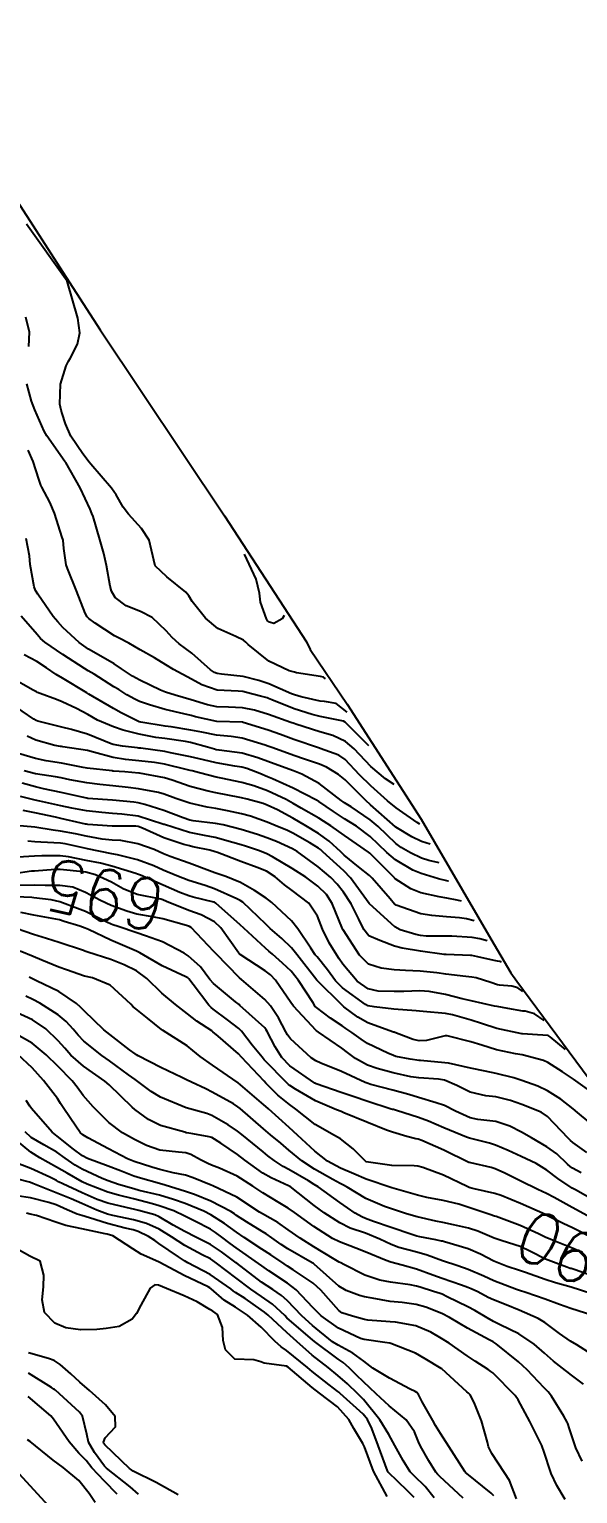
# Model space of a CAD drawing. Header units: metres. Extents: x 292545 to 299085, y 7450245 to 7463078.
# Drawn here: x 296734.4 to 296776.9, y 7454496.8 to 7454610.3 of the extents above; entities that cross this region are included whole.
import ezdxf
from ezdxf.enums import TextEntityAlignment as Align

# ---------------------------------------------------------------- set-up
doc = ezdxf.new("R2010")
doc.units = ezdxf.units.M
for name, color, linetype in [('Area', 45, 'Continuous'), ('Cotas', 45, 'Continuous'), ('Curvas de Nivel 1m', 11, 'Continuous'), ('Curvas de Nivel 5m', 15, 'Continuous'), ('Hidrografia', 140, 'Continuous')]:
    doc.layers.add(name, color=color, linetype=linetype)
doc.styles.add('Style-STANDARD', font='STANDARD.shx')

msp = doc.modelspace()

# ---------------------------------------------------------------- linework, layer by layer
at = {"layer": 'Area'}
msp.add_polyline3d([(296715.59, 7454624.61, 712.97), (296725.18, 7454609.87, 715.28), (296737.26, 7454591.09, 716.7), (296739.9, 7454587.02, 717.4), (296749.55, 7454572.6, 712.67), (296755.89, 7454562.82, 711.9), (296756.18, 7454562.21, 711.91), (296759.06, 7454557.99, 717.51), (296764.8, 7454549.07, 705.21), (296770.19, 7454539.78, 710.45), (296771.74, 7454537.15, 704.88), (296772.22, 7454536.51, 709.51), (296778.86, 7454527.54, 695.16)], dxfattribs=at)
at = {"layer": 'Curvas de Nivel 1m', "flags": 128}
for points, elevation in [([(296757.37, 7454559.95), (296757.22, 7454560.07), (296756.98, 7454560.12), (296755.13, 7454560.42), (296754.98, 7454560.46), (296754.55, 7454560.57), (296752.99, 7454561.31), (296751.37, 7454562.61), (296751.19, 7454562.79), (296751.02, 7454562.94), (296750.43, 7454563.22), (296749.03, 7454563.85), (296748.07, 7454564.65), (296747.05, 7454565.95), (296746.78, 7454566.39), (296746.55, 7454566.67), (296745.07, 7454567.85), (296744.17, 7454568.7), (296743.88, 7454569.92), (296743.71, 7454570.7), (296743.12, 7454571.6), (296742.09, 7454572.73), (296741.68, 7454573.27), (296741.15, 7454574.21), (296740.79, 7454574.74), (296739.17, 7454576.6), (296739.04, 7454576.76), (296738.56, 7454577.39), (296737.63, 7454578.78), (296737.21, 7454579.73), (296736.97, 7454580.53), (296736.88, 7454580.79), (296736.77, 7454581.25), (296736.83, 7454582.79), (296737.27, 7454584.21), (296737.46, 7454584.59), (296737.57, 7454584.78), (296738.15, 7454585.91), (296738.33, 7454586.77), (296738.16, 7454587.92), (296737.34, 7454590.78), (296734.2, 7454595.2)], 712), ([(296734.37, 7454585.73), (296734.42, 7454586.82), (296734.14, 7454587.99)], 711), ([(296759.05, 7454557.36), (296758.2, 7454558.04), (296757.3, 7454558.2), (296756.96, 7454558.22), (296755.48, 7454558.56), (296754.96, 7454558.7), (296754.75, 7454558.79), (296752.97, 7454559.56), (296752.21, 7454559.83), (296750.98, 7454560.12), (296749.3, 7454560.32), (296748.98, 7454560.35), (296748.76, 7454560.43), (296748.46, 7454560.65), (296747, 7454561.95), (296746.04, 7454562.67), (296745.49, 7454563.15), (296745.02, 7454563.67), (296743.94, 7454564.7), (296743.04, 7454565.18), (296741.91, 7454565.6), (296741.06, 7454566.25), (296740.79, 7454566.74), (296740.68, 7454567.14), (296740.39, 7454568.75), (296740.18, 7454569.66), (296739.88, 7454570.75), (296739.35, 7454572.53), (296739.27, 7454572.76), (296739.14, 7454573.1), (296738.35, 7454574.77), (296737.23, 7454576.72), (296737.19, 7454576.78), (296737.17, 7454576.8), (296735.76, 7454578.8), (296735.56, 7454579.16), (296735.21, 7454579.97), (296734.84, 7454580.81), (296734.58, 7454581.47), (296734.22, 7454582.82)], 711), ([(296762.7, 7454551.75), (296762.04, 7454552.18), (296760.9, 7454553.15), (296759.6, 7454554.51), (296758.92, 7454555.1), (296757.94, 7454555.55), (296756.93, 7454555.84), (296755.07, 7454556.44), (296754.94, 7454556.48), (296754.7, 7454556.57), (296752.95, 7454557.19), (296751.87, 7454557.52), (296750.95, 7454557.7), (296749.85, 7454557.74), (296748.95, 7454557.78), (296748.23, 7454557.93), (296746.96, 7454558.32), (296745.71, 7454558.68), (296744.97, 7454558.91), (296744.59, 7454559.07), (296742.97, 7454559.84), (296742.41, 7454560.16), (296741.57, 7454560.73), (296740.99, 7454561.11), (296740.14, 7454561.6), (296739.01, 7454562.26), (296738.28, 7454562.77), (296737.02, 7454563.92), (296736.61, 7454564.36), (296736.27, 7454564.79), (296735.06, 7454566.52), (296734.89, 7454566.81), (296734.79, 7454567.09), (296734.48, 7454568.82), (296734.42, 7454569.48), (296734.16, 7454570.82)], 709), ([(296754.18, 7454564.86), (296754.02, 7454564.61), (296753.36, 7454564.25), (296753.03, 7454564.33), (296752.89, 7454564.45), (296752.79, 7454564.59), (296752.34, 7454565.89), (296752.26, 7454566.6), (296752, 7454567.67), (296751.09, 7454569.62)], 713), ([(296764.68, 7454548.69), (296764.49, 7454548.81), (296762.86, 7454549.95), (296762.18, 7454550.49), (296760.88, 7454551.64), (296760.02, 7454552.51), (296758.9, 7454553.68), (296758.4, 7454554.02), (296756.95, 7454554.55), (296756.92, 7454554.56), (296756.9, 7454554.57), (296754.92, 7454555.25), (296753.88, 7454555.63), (296752.93, 7454555.96), (296750.99, 7454556.57), (296750.94, 7454556.58), (296748.94, 7454556.64), (296747.29, 7454557.01), (296746.95, 7454557.1), (296746.4, 7454557.23), (296744.95, 7454557.56), (296743.72, 7454557.93), (296742.96, 7454558.2), (296742.6, 7454558.36), (296741.98, 7454558.72), (296741.34, 7454559.11), (296740.97, 7454559.34), (296739.43, 7454560.31), (296738.98, 7454560.58), (296738.69, 7454560.76), (296737, 7454561.83), (296735.61, 7454562.8), (296735.29, 7454563.08), (296735.02, 7454563.39), (296733.77, 7454564.82)], 708), ([(296765.48, 7454547.13), (296764.83, 7454547.33), (296764.08, 7454547.7), (296762.84, 7454548.45), (296762.8, 7454548.48), (296760.86, 7454550.18), (296760.51, 7454550.5), (296758.89, 7454552.11), (296758.39, 7454552.53), (296757.45, 7454553.1), (296756.9, 7454553.33), (296755.75, 7454553.72), (296754.91, 7454554.01), (296753.3, 7454554.59), (296752.91, 7454554.73), (296752.71, 7454554.8), (296750.92, 7454555.35), (296750.07, 7454555.48), (296748.93, 7454555.58), (296747.79, 7454555.8), (296746.93, 7454555.98), (296745.4, 7454556.22), (296744.94, 7454556.29), (296743.05, 7454556.6), (296742.94, 7454556.62), (296742.71, 7454556.71), (296741.54, 7454557.32), (296740.95, 7454557.65), (296739.03, 7454558.76), (296738.96, 7454558.8), (296738.86, 7454558.86), (296736.98, 7454560), (296736.48, 7454560.29), (296735.75, 7454560.8), (296734.99, 7454561.3), (296734.01, 7454561.8)], 707), ([(296766.18, 7454545.69), (296765.39, 7454545.87), (296764.82, 7454546.05), (296763.97, 7454546.46), (296763.23, 7454546.88), (296762.83, 7454547.18), (296761.46, 7454548.49), (296760.85, 7454549.01), (296759.36, 7454550.01), (296758.86, 7454550.33), (296758.74, 7454550.4), (296758.58, 7454550.52), (296756.88, 7454551.83), (296755.54, 7454552.56), (296754.9, 7454552.81), (296754.53, 7454552.94), (296752.9, 7454553.54), (296752.14, 7454553.83), (296750.91, 7454554.19), (296749.12, 7454554.42), (296748.91, 7454554.45), (296748.76, 7454554.49), (296748.23, 7454554.65), (296746.92, 7454555), (296746.51, 7454555.08), (296744.92, 7454555.31), (296744.21, 7454555.41), (296742.93, 7454555.66), (296741.68, 7454555.98), (296740.94, 7454556.22), (296739.71, 7454556.75), (296738.95, 7454557.17), (296738.06, 7454557.66), (296736.96, 7454558.17), (296736.52, 7454558.35), (296735.26, 7454558.81), (296735.04, 7454558.89), (296734.96, 7454558.93), (296734.72, 7454559.06), (296732.98, 7454560.06)], 706), ([(296767.91, 7454542.71), (296767.59, 7454542.79), (296766.78, 7454542.93), (296766.18, 7454543.04), (296764.78, 7454543.34), (296763.98, 7454543.65), (296762.79, 7454544.43), (296762.74, 7454544.48), (296760.82, 7454546.42), (296760.72, 7454546.5), (296758.84, 7454547.79), (296758.42, 7454548.11), (296757.8, 7454548.54), (296757.22, 7454548.91), (296756.85, 7454549.14), (296755.49, 7454549.93), (296754.86, 7454550.29), (296754.33, 7454550.58), (296752.87, 7454551.26), (296751.83, 7454551.66), (296750.88, 7454551.91), (296749.29, 7454552.24), (296748.89, 7454552.32), (296747.6, 7454552.66), (296747.04, 7454552.81), (296746.89, 7454552.84), (296746.67, 7454552.9), (296744.9, 7454553.33), (296744.13, 7454553.47), (296742.9, 7454553.6), (296741.88, 7454553.7), (296740.9, 7454553.86), (296739.39, 7454554.27), (296738.91, 7454554.38), (296737.02, 7454554.67), (296736.91, 7454554.69), (296736.83, 7454554.7), (296736.4, 7454554.79), (296734.92, 7454555.2), (296734.25, 7454555.49)], 704), ([(296768.91, 7454541.17), (296768.3, 7454541.33), (296767.77, 7454541.41), (296766.76, 7454541.49), (296765.62, 7454541.59), (296764.76, 7454541.73), (296762.86, 7454542.39), (296762.77, 7454542.44), (296762.72, 7454542.48), (296762.38, 7454542.89), (296761, 7454544.5), (296760.8, 7454544.7), (296759.94, 7454545.37), (296758.82, 7454546.28), (296758.56, 7454546.52), (296757.67, 7454547.37), (296756.84, 7454547.96), (296755.86, 7454548.56), (296754.85, 7454549.15), (296753.65, 7454549.79), (296752.86, 7454550.15), (296752.53, 7454550.27), (296751.29, 7454550.61), (296750.86, 7454550.72), (296750.73, 7454550.75), (296748.87, 7454551.11), (296748.29, 7454551.23), (296746.88, 7454551.61), (296745.49, 7454552.08), (296744.89, 7454552.26), (296742.96, 7454552.64), (296742.89, 7454552.64), (296741.81, 7454552.73), (296740.94, 7454552.79), (296740.89, 7454552.79), (296740.83, 7454552.81), (296738.9, 7454553.02), (296738.58, 7454553.08), (296736.9, 7454553.41), (296735.71, 7454553.6), (296734.9, 7454553.77), (296733.56, 7454554.17)], 703), ([(296769.91, 7454539.63), (296769.35, 7454539.79), (296768.74, 7454539.89), (296767.18, 7454539.98), (296766.74, 7454539.99), (296765.18, 7454540), (296764.74, 7454540.04), (296764.39, 7454540.11), (296763.16, 7454540.47), (296762.75, 7454540.71), (296760.79, 7454542.5), (296760.77, 7454542.53), (296759.32, 7454544.51), (296758.8, 7454545.05), (296757.17, 7454546.54), (296756.99, 7454546.71), (296756.83, 7454546.82), (296756.16, 7454547.22), (296754.84, 7454547.99), (296754.44, 7454548.18), (296753.48, 7454548.58), (296752.85, 7454548.84), (296751.55, 7454549.31), (296750.85, 7454549.49), (296749.77, 7454549.72), (296748.86, 7454549.88), (296748.2, 7454549.99), (296746.86, 7454550.3), (296745.77, 7454550.68), (296744.87, 7454551.01), (296744.44, 7454551.13), (296742.87, 7454551.42), (296742.07, 7454551.53), (296740.88, 7454551.66), (296739.87, 7454551.76), (296738.88, 7454551.87), (296737.54, 7454552.12), (296736.89, 7454552.26), (296736.44, 7454552.34), (296734.89, 7454552.58), (296734.02, 7454552.82)], 702), ([(296771.03, 7454537.95), (296770.97, 7454537.99), (296770.9, 7454538.02), (296770.72, 7454538.05), (296770.45, 7454538.11), (296769.18, 7454538.4), (296768.72, 7454538.49), (296768.63, 7454538.5), (296766.72, 7454538.57), (296766.57, 7454538.58), (296764.73, 7454538.83), (296763.31, 7454539.05), (296762.73, 7454539.22), (296761.58, 7454539.65), (296760.74, 7454540.03), (296760.34, 7454540.5), (296759.96, 7454541.3), (296759.36, 7454542.51), (296758.78, 7454543.4), (296758.29, 7454544.02), (296757.78, 7454544.54), (296756.81, 7454545.37), (296755.18, 7454546.57), (296754.82, 7454546.77), (296753.57, 7454547.33), (296752.83, 7454547.62), (296752.11, 7454547.88), (296750.84, 7454548.27), (296749.43, 7454548.63), (296748.84, 7454548.73), (296747.11, 7454548.93), (296746.85, 7454548.99), (296746.34, 7454549.18), (296744.85, 7454549.75), (296743.37, 7454550.2), (296742.86, 7454550.32), (296742.52, 7454550.38), (296740.86, 7454550.53), (296738.94, 7454550.68), (296738.86, 7454550.69), (296738.52, 7454550.76), (296736.88, 7454551.14), (296735.51, 7454551.43), (296734.88, 7454551.56), (296733.85, 7454551.85)], 701), ([(296774.33, 7454533.44), (296773.59, 7454533.97), (296772.86, 7454534.17), (296772.67, 7454534.18), (296771.52, 7454534.37), (296770.68, 7454534.53), (296770.49, 7454534.57), (296768.68, 7454534.97), (296767.96, 7454535.14), (296766.69, 7454535.47), (296765.42, 7454535.71), (296764.69, 7454535.76), (296763.45, 7454535.71), (296762.69, 7454535.69), (296761.45, 7454535.73), (296760.69, 7454535.92), (296759.83, 7454536.51), (296758.72, 7454537.83), (296758.44, 7454538.24), (296758.25, 7454538.53), (296757.67, 7454539.48), (296757.15, 7454540.54), (296756.76, 7454541.54), (296756.08, 7454542.56), (296754.78, 7454543.54), (296754.19, 7454543.98), (296753.47, 7454544.59), (296752.8, 7454545.02), (296752.09, 7454545.32), (296750.81, 7454545.77), (296748.99, 7454546.47), (296748.82, 7454546.53), (296748.4, 7454546.65), (296747.09, 7454546.93), (296746.83, 7454547), (296746.39, 7454547.11), (296744.83, 7454547.63), (296743.19, 7454548.36), (296742.84, 7454548.5), (296742.66, 7454548.53), (296740.84, 7454548.53), (296738.94, 7454548.66), (296738.84, 7454548.68), (296738.77, 7454548.69), (296738.43, 7454548.76), (296736.85, 7454549.11), (296736.43, 7454549.21), (296734.85, 7454549.56), (296733.94, 7454549.73)], 699), ([(296775.98, 7454531.19), (296774.8, 7454532.19), (296774.65, 7454532.28), (296773.81, 7454532.35), (296772.65, 7454532.41), (296772.59, 7454532.42), (296770.66, 7454532.82), (296769.47, 7454533.21), (296768.66, 7454533.47), (296767.21, 7454533.88), (296766.67, 7454534), (296764.96, 7454534.16), (296764.67, 7454534.18), (296764.41, 7454534.19), (296762.67, 7454534.32), (296761.16, 7454534.5), (296760.67, 7454534.6), (296760.49, 7454534.69), (296758.69, 7454535.98), (296758.15, 7454536.53), (296757.54, 7454537.37), (296756.72, 7454538.38), (296756.58, 7454538.55), (296756.23, 7454539.06), (296755.22, 7454540.57), (296754.75, 7454541.17), (296753.21, 7454542.59), (296752.97, 7454542.79), (296752.78, 7454542.93), (296751.86, 7454543.53), (296750.79, 7454544.15), (296749.66, 7454544.63), (296748.8, 7454544.91), (296748.39, 7454545.06), (296746.81, 7454545.64), (296745.32, 7454546.18), (296744.82, 7454546.38), (296744.09, 7454546.7), (296742.83, 7454547.16), (296741.51, 7454547.41), (296740.83, 7454547.44), (296740.06, 7454547.52), (296738.83, 7454547.74), (296737.98, 7454547.92), (296736.84, 7454548.13), (296736.26, 7454548.22), (296734.84, 7454548.44), (296733.08, 7454548.59)], 698), ([(296777.68, 7454528.13), (296776.61, 7454528.89), (296775.76, 7454529.47), (296774.62, 7454530.2), (296774.28, 7454530.34), (296772.63, 7454530.78), (296772.12, 7454530.87), (296770.63, 7454531.18), (296769.49, 7454531.54), (296768.64, 7454531.8), (296766.82, 7454532.26), (296766.65, 7454532.26), (296765.2, 7454531.89), (296764.65, 7454531.87), (296764.17, 7454531.98), (296762.87, 7454532.48), (296762.71, 7454532.54), (296762.65, 7454532.55), (296762.56, 7454532.57), (296760.66, 7454533.27), (296759.87, 7454533.71), (296758.8, 7454534.52), (296758.67, 7454534.63), (296756.74, 7454536.55), (296756.72, 7454536.57), (296756.7, 7454536.59), (296755.16, 7454538.57), (296754.73, 7454539.08), (296753.98, 7454539.82), (296753.09, 7454540.59), (296752.75, 7454540.91), (296750.97, 7454542.62), (296750.77, 7454542.76), (296750.51, 7454542.89), (296748.78, 7454543.65), (296748.05, 7454543.91), (296746.79, 7454544.32), (296745.84, 7454544.68), (296744.8, 7454545.11), (296744.06, 7454545.44), (296742.81, 7454545.91), (296741.26, 7454546.29), (296740.82, 7454546.38), (296738.93, 7454546.76), (296738.82, 7454546.78), (296737.2, 7454547.16), (296736.83, 7454547.21), (296735.3, 7454547.28), (296734.83, 7454547.32), (296734.29, 7454547.36)], 697), ([(296778.56, 7454524.94), (296776.91, 7454526.31), (296776.59, 7454526.59), (296775.63, 7454527.36), (296774.6, 7454528), (296773.83, 7454528.35), (296772.61, 7454528.81), (296771.97, 7454529.01), (296770.61, 7454529.34), (296769.75, 7454529.53), (296768.62, 7454529.76), (296766.92, 7454530.14), (296766.63, 7454530.18), (296764.74, 7454530.34), (296764.63, 7454530.35), (296763.93, 7454530.46), (296762.83, 7454530.67), (296762.64, 7454530.74), (296762.2, 7454530.92), (296760.64, 7454531.66), (296760.14, 7454532), (296759.43, 7454532.52), (296758.96, 7454532.83), (296758.66, 7454533.03), (296757.76, 7454533.63), (296756.67, 7454534.46), (296756.58, 7454534.55), (296756.42, 7454534.81), (296755.29, 7454536.56), (296754.71, 7454537.28), (296754.05, 7454537.91), (296753.26, 7454538.59), (296752.97, 7454538.84), (296752.73, 7454539.06), (296751.04, 7454540.62), (296750.76, 7454540.88), (296748.87, 7454542.54), (296748.77, 7454542.62), (296748.72, 7454542.64), (296747.12, 7454543.01), (296746.78, 7454543.11), (296746.07, 7454543.39), (296744.79, 7454543.94), (296743.02, 7454544.71), (296742.79, 7454544.79), (296742.67, 7454544.84), (296740.8, 7454545.43), (296739.92, 7454545.64), (296738.81, 7454545.87), (296737.44, 7454546.15), (296736.81, 7454546.22), (296735.39, 7454546.22), (296734.81, 7454546.2), (296733.52, 7454546.12)], 696), ([(296777.2, 7454521.63), (296776.53, 7454522.01), (296776.35, 7454522.13), (296776.15, 7454522.32), (296775.31, 7454523.1), (296774.55, 7454523.66), (296773.34, 7454524.35), (296772.56, 7454524.8), (296771.68, 7454525.25), (296770.57, 7454525.63), (296769.2, 7454525.77), (296768.58, 7454525.91), (296767.45, 7454526.42), (296766.59, 7454526.85), (296765.96, 7454527.07), (296764.59, 7454527.49), (296763.85, 7454527.72), (296762.6, 7454528.04), (296760.88, 7454528.5), (296760.6, 7454528.59), (296760.46, 7454528.65), (296758.62, 7454529.49), (296757.02, 7454530.15), (296756.63, 7454530.32), (296756.26, 7454530.55), (296754.65, 7454532.02), (296754.42, 7454532.35), (296754.31, 7454532.58), (296753.73, 7454533.65), (296753.1, 7454534.59), (296752.68, 7454535.07), (296750.87, 7454536.62), (296750.7, 7454536.77), (296748.88, 7454538.64), (296748.73, 7454538.81), (296746.95, 7454540.67), (296746.82, 7454540.74), (296746.75, 7454540.77), (296746.61, 7454540.82), (296744.76, 7454541.34), (296743.97, 7454541.49), (296742.76, 7454541.7), (296741.96, 7454541.92), (296740.77, 7454542.36), (296739.94, 7454542.75), (296738.78, 7454543.38), (296737.79, 7454543.78), (296736.78, 7454543.92), (296735.65, 7454543.93), (296734.78, 7454543.94), (296733.68, 7454543.93)], 694), ([(296778.5, 7454519.35), (296776.77, 7454520.31), (296776.51, 7454520.45), (296775.39, 7454521.2), (296774.53, 7454521.84), (296773.7, 7454522.35), (296772.54, 7454522.91), (296771.54, 7454523.37), (296770.55, 7454523.79), (296770.09, 7454523.93), (296768.55, 7454524.32), (296768.3, 7454524.41), (296766.56, 7454525.14), (296765.37, 7454525.64), (296764.58, 7454525.94), (296762.87, 7454526.48), (296762.64, 7454526.54), (296762.58, 7454526.55), (296762.48, 7454526.58), (296760.59, 7454527.19), (296759.6, 7454527.52), (296758.6, 7454527.87), (296756.66, 7454528.55), (296756.6, 7454528.57), (296756.56, 7454528.6), (296754.62, 7454529.94), (296753.99, 7454530.58), (296753.47, 7454531.42), (296752.86, 7454532.6), (296752.78, 7454532.73), (296752.66, 7454532.89), (296750.74, 7454534.62), (296750.67, 7454534.68), (296750.41, 7454534.89), (296748.7, 7454536.31), (296748.42, 7454536.64), (296747.68, 7454537.62), (296746.72, 7454538.47), (296746.41, 7454538.67), (296744.74, 7454539.54), (296743.43, 7454540.01), (296742.75, 7454540.24), (296741.31, 7454540.73), (296740.88, 7454540.87), (296740.75, 7454540.92), (296740.42, 7454541.08), (296738.76, 7454541.9), (296738.15, 7454542.15), (296736.77, 7454542.65), (296736.11, 7454542.8), (296734.77, 7454542.96), (296734.61, 7454542.98), (296732.78, 7454543.06)], 693), ([(296777.7, 7454518.3), (296776.49, 7454518.96), (296775.11, 7454519.73), (296774.51, 7454520.03), (296773.84, 7454520.35), (296772.52, 7454521), (296771.28, 7454521.62), (296770.53, 7454521.96), (296770.21, 7454522.06), (296768.64, 7454522.41), (296768.55, 7454522.43), (296768.53, 7454522.43), (296768.5, 7454522.45), (296766.54, 7454523.4), (296764.84, 7454524.15), (296764.55, 7454524.24), (296764.37, 7454524.27), (296763.67, 7454524.46), (296762.56, 7454524.79), (296762.11, 7454524.94), (296760.57, 7454525.56), (296758.81, 7454526.3), (296758.58, 7454526.39), (296758.23, 7454526.53), (296756.59, 7454527.23), (296755.05, 7454528.12), (296754.6, 7454528.41), (296754.51, 7454528.48), (296754.42, 7454528.57), (296752.63, 7454530.4), (296752.46, 7454530.6), (296751.7, 7454531.55), (296750.86, 7454532.62), (296750.65, 7454532.83), (296749.79, 7454533.5), (296748.67, 7454534.34), (296748.5, 7454534.47), (296748.32, 7454534.65), (296747.11, 7454536.25), (296746.79, 7454536.67), (296746.75, 7454536.72), (296746.7, 7454536.75), (296746.54, 7454536.84), (296744.71, 7454537.68), (296742.98, 7454538.71), (296742.72, 7454538.83), (296742.53, 7454538.91), (296740.74, 7454539.67), (296738.99, 7454540.52), (296738.75, 7454540.62), (296738.32, 7454540.77), (296737.12, 7454541.14), (296736.76, 7454541.25), (296736.18, 7454541.37), (296734.76, 7454541.63), (296733.75, 7454541.83)], 692), ([(296778.22, 7454516.53), (296776.47, 7454517.39), (296775.85, 7454517.69), (296774.55, 7454518.34), (296774.48, 7454518.37), (296774.43, 7454518.4), (296772.5, 7454519.25), (296771, 7454519.88), (296770.51, 7454520.04), (296768.9, 7454520.4), (296768.58, 7454520.47), (296768.51, 7454520.5), (296768.35, 7454520.58), (296766.52, 7454521.45), (296764.93, 7454522.05), (296764.53, 7454522.16), (296764.26, 7454522.19), (296762.53, 7454522.21), (296760.53, 7454522.5), (296759.53, 7454523.5), (296758.55, 7454524.27), (296758.08, 7454524.53), (296756.57, 7454525.39), (296755.07, 7454526.57), (296754.59, 7454526.94), (296753.68, 7454527.67), (296752.75, 7454528.6), (296752.61, 7454528.75), (296750.87, 7454530.62), (296750.64, 7454530.86), (296749.05, 7454532.23), (296748.65, 7454532.56), (296748.61, 7454532.6), (296748.55, 7454532.64), (296747.39, 7454533.39), (296746.67, 7454533.96), (296745.75, 7454534.68), (296744.69, 7454535.57), (296743.51, 7454536.7), (296742.71, 7454537.3), (296741.76, 7454537.77), (296740.72, 7454538.18), (296738.96, 7454538.76), (296738.72, 7454538.84), (296738.61, 7454538.87), (296736.73, 7454539.5), (296735.74, 7454539.8), (296734.74, 7454540.11), (296732.8, 7454540.78)], 691), ([(296778.43, 7454513.52), (296776.58, 7454514.16), (296776.43, 7454514.21), (296776.35, 7454514.23), (296776.08, 7454514.32), (296774.44, 7454514.95), (296773.26, 7454515.55), (296772.46, 7454515.92), (296771.08, 7454516.37), (296770.46, 7454516.58), (296769.19, 7454517.12), (296768.47, 7454517.35), (296767.29, 7454517.61), (296766.48, 7454517.78), (296765.94, 7454517.9), (296764.48, 7454518.23), (296763.66, 7454518.47), (296762.49, 7454518.85), (296761.96, 7454519.02), (296760.5, 7454519.64), (296759.05, 7454520.52), (296758.71, 7454520.72), (296758.52, 7454520.82), (296757.94, 7454521.11), (296756.53, 7454521.91), (296755.55, 7454522.56), (296754.54, 7454523.39), (296753.9, 7454523.93), (296753.11, 7454524.59), (296752.56, 7454525.06), (296750.76, 7454526.62), (296750.58, 7454526.75), (296750.23, 7454526.98), (296748.6, 7454527.9), (296748.09, 7454528.14), (296746.98, 7454528.66), (296746.61, 7454528.86), (296746.24, 7454529.04), (296744.62, 7454529.81), (296742.85, 7454530.72), (296742.72, 7454530.8), (296742.63, 7454530.86), (296742.19, 7454531.18), (296740.65, 7454532.36), (296740.19, 7454532.74), (296738.67, 7454534.19), (296738.38, 7454534.48), (296738.06, 7454534.77), (296736.69, 7454535.69), (296734.97, 7454536.53), (296734.7, 7454536.66), (296734.39, 7454536.81)], 689), ([(296777.95, 7454512.29), (296776.42, 7454512.77), (296775.22, 7454513.12), (296774.42, 7454513.37), (296772.88, 7454513.9), (296772.43, 7454514.06), (296771.47, 7454514.37), (296770.44, 7454514.8), (296769.39, 7454515.34), (296768.45, 7454515.74), (296766.61, 7454516.28), (296766.46, 7454516.33), (296766.38, 7454516.35), (296765.94, 7454516.44), (296764.69, 7454516.68), (296764.47, 7454516.73), (296764.08, 7454516.85), (296762.47, 7454517.39), (296761.11, 7454517.86), (296760.48, 7454518.1), (296760.19, 7454518.22), (296759.68, 7454518.51), (296758.5, 7454519.34), (296756.82, 7454520.55), (296756.51, 7454520.74), (296756.06, 7454521.01), (296754.53, 7454521.89), (296754.09, 7454522.14), (296753.4, 7454522.59), (296752.9, 7454522.96), (296752.54, 7454523.26), (296750.89, 7454524.62), (296750.56, 7454524.87), (296749.84, 7454525.35), (296748.57, 7454526.09), (296748.18, 7454526.25), (296746.58, 7454526.67), (296744.59, 7454527.5), (296743.85, 7454527.95), (296742.82, 7454528.72), (296742.61, 7454528.87), (296742.09, 7454529.25), (296740.63, 7454530.33), (296740.04, 7454530.75), (296738.64, 7454531.86), (296738.2, 7454532.32), (296737.81, 7454532.77), (296737.26, 7454533.38), (296736.66, 7454533.9), (296735.22, 7454534.8), (296734.68, 7454535.09), (296734.15, 7454535.35)], 688), ([(296778.11, 7454510.58), (296776.4, 7454511.11), (296775.51, 7454511.43), (296774.41, 7454511.84), (296772.9, 7454512.36), (296772.41, 7454512.51), (296772.19, 7454512.59), (296770.42, 7454513.27), (296769.65, 7454513.62), (296768.43, 7454514.15), (296767.63, 7454514.42), (296766.44, 7454514.81), (296765.25, 7454515.25), (296764.45, 7454515.49), (296763.07, 7454515.85), (296762.46, 7454516.07), (296761.58, 7454516.49), (296760.47, 7454516.95), (296759.3, 7454517.35), (296758.48, 7454517.75), (296757.27, 7454518.54), (296756.49, 7454519.1), (296754.63, 7454520.57), (296754.51, 7454520.64), (296753.17, 7454521.24), (296752.52, 7454521.62), (296751.13, 7454522.61), (296750.54, 7454523.05), (296749.25, 7454523.93), (296748.55, 7454524.37), (296748.35, 7454524.44), (296747.08, 7454524.66), (296746.63, 7454524.73), (296746.56, 7454524.75), (296746.46, 7454524.78), (296744.57, 7454525.32), (296743.64, 7454525.77), (296742.58, 7454526.55), (296742.38, 7454526.72), (296740.6, 7454528.47), (296740.26, 7454528.74), (296738.62, 7454529.91), (296737.64, 7454530.77), (296737.16, 7454531.3), (296736.64, 7454531.88), (296735.68, 7454532.8), (296734.66, 7454533.51), (296733.42, 7454534.07)], 687), ([(296778.35, 7454507.35), (296776.87, 7454508.3), (296776.37, 7454508.59), (296775.51, 7454509.18), (296774.39, 7454510.03), (296773.86, 7454510.35), (296772.4, 7454510.98), (296771.38, 7454511.39), (296770.41, 7454511.78), (296770, 7454511.98), (296769.19, 7454512.4), (296768.66, 7454512.65), (296768.42, 7454512.75), (296767.91, 7454512.93), (296766.42, 7454513.44), (296765.69, 7454513.71), (296764.43, 7454514.16), (296763.31, 7454514.47), (296762.44, 7454514.72), (296762.08, 7454514.84), (296760.45, 7454515.5), (296759.74, 7454515.8), (296758.46, 7454516.29), (296757.93, 7454516.54), (296756.47, 7454517.47), (296754.96, 7454518.57), (296754.49, 7454518.9), (296753.71, 7454519.37), (296752.51, 7454520.09), (296751.74, 7454520.61), (296750.52, 7454521.37), (296749.16, 7454522), (296748.53, 7454522.24), (296748.25, 7454522.36), (296747.69, 7454522.65), (296746.93, 7454523.06), (296746.54, 7454523.18), (296745.98, 7454523.24), (296744.54, 7454523.4), (296743.49, 7454523.77), (296742.56, 7454524.23), (296741.63, 7454524.73), (296740.57, 7454525.53), (296739.37, 7454526.75), (296738.59, 7454527.64), (296738.12, 7454528.29), (296737.74, 7454528.77), (296736.62, 7454529.91), (296735.71, 7454530.8), (296734.64, 7454531.7), (296732.68, 7454532.8)], 686), ([(296777.27, 7454499.29), (296776.78, 7454500.3), (296776.29, 7454501.79), (296776.17, 7454502.19), (296776.11, 7454502.31), (296775.86, 7454502.76), (296774.91, 7454504.33), (296774.64, 7454504.65), (296774.33, 7454504.96), (296773, 7454506.35), (296772.35, 7454506.97), (296770.6, 7454508.38), (296770.37, 7454508.53), (296770.06, 7454508.69), (296768.38, 7454509.6), (296766.99, 7454510.42), (296766.4, 7454510.73), (296765.16, 7454511.21), (296764.4, 7454511.42), (296763.31, 7454511.57), (296762.4, 7454511.67), (296760.99, 7454511.92), (296760.41, 7454512.01), (296760.02, 7454512.12), (296758.97, 7454512.52), (296758.42, 7454512.86), (296756.51, 7454514.55), (296756.44, 7454514.6), (296756.33, 7454514.67), (296754.45, 7454515.75), (296753.95, 7454516.07), (296753.21, 7454516.59), (296752.77, 7454516.9), (296752.47, 7454517.1), (296751.24, 7454517.85), (296750.48, 7454518.34), (296750.31, 7454518.46), (296750.04, 7454518.63), (296748.49, 7454519.44), (296747.22, 7454519.95), (296746.51, 7454520.19), (296744.94, 7454520.69), (296744.51, 7454520.81), (296743.03, 7454521.22), (296742.52, 7454521.38), (296741.47, 7454521.79), (296740.53, 7454522.15), (296738.91, 7454522.76), (296738.54, 7454522.95), (296737.84, 7454523.47), (296736.56, 7454524.47), (296736.17, 7454524.79), (296734.58, 7454526.63), (296734.45, 7454526.81), (296734.16, 7454527.24)], 684), ([(296772.18, 7454496.36), (296771.64, 7454497.77), (296771.25, 7454498.37), (296770.26, 7454499.86), (296770.02, 7454500.39), (296769.93, 7454500.74), (296769.48, 7454502.4), (296768.89, 7454503.83), (296768.59, 7454504.41), (296768.46, 7454504.54), (296768.33, 7454504.66), (296766.4, 7454506.43), (296766.34, 7454506.47), (296765.11, 7454507.21), (296764.35, 7454507.65), (296762.45, 7454508.39), (296762.36, 7454508.42), (296761.98, 7454508.48), (296760.37, 7454508.71), (296760.09, 7454508.78), (296758.38, 7454509.58), (296757.03, 7454510.54), (296756.4, 7454511.19), (296755.1, 7454512.56), (296754.42, 7454513.09), (296752.98, 7454514.05), (296752.44, 7454514.42), (296752.18, 7454514.6), (296750.45, 7454515.82), (296749.98, 7454516.15), (296749.35, 7454516.64), (296748.84, 7454517.02), (296748.47, 7454517.26), (296747.25, 7454517.89), (296746.48, 7454518.28), (296745.62, 7454518.68), (296744.49, 7454519.09), (296743.95, 7454519.24), (296742.5, 7454519.61), (296741.32, 7454519.91), (296740.5, 7454520.15), (296738.89, 7454520.76), (296738.51, 7454520.94), (296737.34, 7454521.6), (296736.53, 7454522.09), (296735.22, 7454522.8), (296734.54, 7454523.24), (296732.62, 7454524.83)], 682), ([(296775.96, 7454496.31), (296775.3, 7454497.39), (296774.88, 7454498.33), (296774.27, 7454500.12), (296774.2, 7454500.34), (296774.14, 7454500.48), (296773.22, 7454502.35), (296772.32, 7454504.04), (296772.08, 7454504.36), (296770.34, 7454506.12), (296770.2, 7454506.24), (296770, 7454506.39), (296768.98, 7454507.03), (296768.35, 7454507.45), (296766.96, 7454508.42), (296766.37, 7454508.8), (296765.54, 7454509.28), (296764.38, 7454509.76), (296762.8, 7454510.06), (296762.39, 7454510.09), (296760.66, 7454510.22), (296760.39, 7454510.27), (296759.48, 7454510.51), (296758.65, 7454510.78), (296758.4, 7454510.96), (296757.01, 7454512.54), (296756.42, 7454513.09), (296754.88, 7454514.12), (296754.44, 7454514.4), (296754.18, 7454514.57), (296753.13, 7454515.27), (296752.45, 7454515.73), (296751.07, 7454516.61), (296750.47, 7454517.04), (296749.55, 7454517.71), (296748.48, 7454518.39), (296747.95, 7454518.66), (296746.49, 7454519.25), (296745.6, 7454519.57), (296744.5, 7454519.9), (296742.94, 7454520.28), (296742.51, 7454520.39), (296741.33, 7454520.73), (296740.52, 7454521.02), (296740.06, 7454521.2), (296738.52, 7454521.91), (296737.97, 7454522.22), (296737.18, 7454522.78), (296736.54, 7454523.23), (296735.54, 7454523.8), (296734.56, 7454524.39), (296734.09, 7454524.81)], 683), ([(296770.43, 7454496.59), (296770.23, 7454496.79), (296768.34, 7454498.31), (296768.24, 7454498.39), (296768.22, 7454498.41), (296768.18, 7454498.47), (296766.94, 7454500.42), (296766.28, 7454501.42), (296765.91, 7454502.05), (296765.69, 7454502.44), (296764.88, 7454503.89), (296764.58, 7454504.46), (296764.46, 7454504.59), (296764.32, 7454504.67), (296763.93, 7454504.86), (296762.34, 7454505.72), (296761.05, 7454506.49), (296760.35, 7454507.02), (296759.5, 7454507.65), (296758.36, 7454508.27), (296757.93, 7454508.53), (296756.38, 7454509.79), (296755.53, 7454510.56), (296754.4, 7454511.73), (296753.96, 7454512.13), (296753.28, 7454512.59), (296752.42, 7454513.16), (296750.49, 7454514.62), (296750.44, 7454514.66), (296749.31, 7454515.5), (296748.46, 7454516.07), (296747.33, 7454516.66), (296746.47, 7454517.08), (296745.57, 7454517.58), (296744.48, 7454518.23), (296744.15, 7454518.37), (296742.9, 7454518.71), (296742.48, 7454518.82), (296742.35, 7454518.85), (296740.49, 7454519.29), (296739.67, 7454519.57), (296738.5, 7454520.08), (296737, 7454520.78), (296736.68, 7454520.95), (296736.52, 7454521.05), (296736, 7454521.31), (296734.52, 7454521.97), (296732.65, 7454522.71)], 681), ([(296765.8, 7454496.44), (296765.1, 7454497.31), (296764.24, 7454498.13), (296763.93, 7454498.46), (296763.4, 7454499.32), (296762.76, 7454500.48), (296762.28, 7454501.35), (296761.59, 7454502.49), (296760.32, 7454504.07), (296759.88, 7454504.51), (296759.09, 7454505.27), (296758.34, 7454505.93), (296757.57, 7454506.54), (296756.35, 7454507.51), (296755.15, 7454508.56), (296754.37, 7454509.26), (296752.93, 7454510.59), (296752.64, 7454510.84), (296752.4, 7454511.02), (296751.14, 7454511.88), (296750.41, 7454512.36), (296750.25, 7454512.46), (296750.04, 7454512.63), (296748.43, 7454513.75), (296746.71, 7454514.67), (296746.44, 7454514.82), (296745.99, 7454515.13), (296744.46, 7454516.17), (296744.14, 7454516.38), (296743.66, 7454516.7), (296742.86, 7454517.1), (296742.47, 7454517.22), (296741.84, 7454517.35), (296740.47, 7454517.7), (296739.07, 7454518.16), (296738.48, 7454518.32), (296738.13, 7454518.42), (296737.35, 7454518.78), (296736.49, 7454519.16), (296735.93, 7454519.35), (296734.5, 7454519.71), (296733.45, 7454519.86)], 679), ([(296764.24, 7454496.46), (296763.73, 7454496.97), (296762.24, 7454498.43), (296762.21, 7454498.48), (296762.18, 7454498.54), (296761.47, 7454500.49), (296760.97, 7454501.81), (296760.63, 7454502.5), (296760.3, 7454502.91), (296758.51, 7454504.53), (296758.41, 7454504.62), (296758.32, 7454504.69), (296757.66, 7454505.2), (296756.34, 7454506.24), (296755.97, 7454506.55), (296754.36, 7454507.85), (296753.93, 7454508.15), (296753.45, 7454508.58), (296752.38, 7454509.67), (296751.33, 7454510.61), (296750.4, 7454511.23), (296749.53, 7454511.76), (296748.51, 7454512.65), (296748.41, 7454512.72), (296748.27, 7454512.79), (296746.43, 7454513.67), (296744.54, 7454514.69), (296744.44, 7454514.74), (296743.08, 7454515.34), (296742.45, 7454515.75), (296740.88, 7454516.74), (296740.46, 7454516.87), (296740.29, 7454516.92), (296738.47, 7454517.3), (296737.25, 7454517.55), (296736.47, 7454517.81), (296734.97, 7454518.32), (296734.48, 7454518.43), (296734.18, 7454518.51)], 678), ([(296762.16, 7454496.54), (296761.09, 7454498.49), (296760.39, 7454500.38), (296760.35, 7454500.5), (296760.27, 7454500.65), (296759.57, 7454501.8), (296759.19, 7454502.52), (296758.31, 7454503.48), (296756.91, 7454504.54), (296756.33, 7454505), (296754.48, 7454506.57), (296754.34, 7454506.64), (296752.63, 7454506.88), (296752.35, 7454506.97), (296751.82, 7454507.14), (296750.35, 7454507.2), (296749.63, 7454507.9), (296749.45, 7454508.63), (296749.38, 7454509.64), (296749.01, 7454510.64), (296748.65, 7454510.9), (296748.4, 7454511.05), (296747.42, 7454511.64), (296746.41, 7454512.11), (296745.04, 7454512.68), (296744.42, 7454512.92), (296744.15, 7454512.96), (296743.79, 7454512.7), (296743.06, 7454511.37), (296742.72, 7454510.72), (296742.39, 7454510.28), (296741.39, 7454509.72), (296740.38, 7454509.56), (296739.65, 7454509.48), (296738.38, 7454509.47), (296737.24, 7454509.63), (296736.38, 7454509.98), (296735.6, 7454510.8), (296735.41, 7454511.79), (296735.51, 7454512.8), (296735.54, 7454513.69), (296735.24, 7454514.8), (296734.45, 7454515.18), (296733.39, 7454515.77)], 677), ([(296745.95, 7454496.67), (296744.24, 7454497.63), (296742.47, 7454498.5), (296742.25, 7454498.65), (296742.17, 7454498.72), (296740.27, 7454500.54), (296740.18, 7454500.65), (296740.15, 7454500.74), (296740.28, 7454501.08), (296741.09, 7454501.93), (296741.06, 7454502.73), (296740.31, 7454503.65), (296739.07, 7454504.75), (296738.33, 7454505.41), (296737.62, 7454506.06), (296736.8, 7454506.78), (296736.35, 7454507.08), (296735.91, 7454507.23), (296734.36, 7454507.67)], 676), ([(296741.22, 7454496.73), (296740.24, 7454497.73), (296739.27, 7454498.75), (296738.81, 7454499.32), (296738.26, 7454499.91), (296737.49, 7454500.78), (296736.29, 7454502.53), (296736.07, 7454502.79), (296734.32, 7454504.3)], 674), ([(296739.52, 7454496.06), (296739.04, 7454496.76), (296738.24, 7454497.78), (296737.04, 7454498.78), (296736.26, 7454499.35), (296734.47, 7454500.81), (296734.27, 7454500.94)], 673)]:
    msp.add_lwpolyline(points, dxfattribs=dict(at, elevation=elevation))
at = {"layer": 'Curvas de Nivel 5m', "flags": 128}
for points, elevation in [([(296760.74, 7454554.76), (296758.89, 7454556.6), (296758.78, 7454556.67), (296756.95, 7454557.02), (296756.34, 7454557.17), (296754.95, 7454557.63), (296753.22, 7454558.33), (296752.96, 7454558.43), (296752.84, 7454558.47), (296752.34, 7454558.6), (296751.25, 7454558.9), (296750.97, 7454558.96), (296750.6, 7454558.99), (296748.97, 7454559.07), (296747.78, 7454559.47), (296746.98, 7454559.91), (296745.58, 7454560.68), (296744.99, 7454561.03), (296744.12, 7454561.57), (296743.01, 7454562.2), (296742.12, 7454562.72), (296741.39, 7454563.1), (296741.02, 7454563.29), (296739.51, 7454564.27), (296739.03, 7454564.62), (296738.9, 7454564.76), (296738.75, 7454565.05), (296738.06, 7454566.77), (296737.36, 7454568.5), (296737.28, 7454568.78), (296737.1, 7454570.06), (296737.03, 7454570.71), (296737.02, 7454570.78), (296736.97, 7454570.91), (296736.36, 7454572.79), (296736, 7454573.65), (296735.38, 7454574.81), (296735.31, 7454574.97), (296735.16, 7454575.42), (296734.71, 7454576.81), (296734.33, 7454577.68)], 710), ([(296766.91, 7454544.25), (296766.88, 7454544.26), (296766.79, 7454544.27), (296766.14, 7454544.44), (296764.8, 7454544.84), (296764.16, 7454545.11), (296762.81, 7454545.9), (296762.12, 7454546.49), (296760.84, 7454547.71), (296759.78, 7454548.51), (296758.85, 7454549.1), (296757.99, 7454549.67), (296756.86, 7454550.43), (296756.67, 7454550.55), (296754.88, 7454551.48), (296753.27, 7454552.2), (296752.89, 7454552.36), (296752.28, 7454552.6), (296751.27, 7454552.99), (296750.9, 7454553.09), (296750.34, 7454553.18), (296748.9, 7454553.43), (296747.91, 7454553.66), (296746.91, 7454553.91), (296745.37, 7454554.22), (296744.91, 7454554.3), (296743.06, 7454554.56), (296742.91, 7454554.57), (296742.79, 7454554.59), (296741.63, 7454554.73), (296740.91, 7454554.85), (296740.75, 7454554.91), (296738.93, 7454555.66), (296737.67, 7454556.03), (296736.93, 7454556.2), (296735.08, 7454556.67), (296734.94, 7454556.71), (296734.77, 7454556.81), (296732.96, 7454558.06)], 705), ([(296772.68, 7454535.7), (296772.29, 7454535.98), (296771.83, 7454536.11), (296770.88, 7454536.2), (296770.7, 7454536.23), (296770.2, 7454536.39), (296769.05, 7454536.75), (296768.71, 7454536.82), (296768.25, 7454536.87), (296766.71, 7454537.04), (296766, 7454537.14), (296764.71, 7454537.29), (296763.57, 7454537.32), (296762.71, 7454537.39), (296761.7, 7454537.5), (296760.72, 7454537.81), (296760.02, 7454538.51), (296758.74, 7454540.47), (296758.72, 7454540.5), (296758.71, 7454540.52), (296758.7, 7454540.57), (296757.9, 7454542.53), (296757.45, 7454543.21), (296756.79, 7454543.86), (296755.86, 7454544.56), (296754.8, 7454545.25), (296753.26, 7454546.15), (296752.82, 7454546.38), (296752.27, 7454546.61), (296751.18, 7454546.97), (296750.83, 7454547.08), (296750.2, 7454547.25), (296748.83, 7454547.64), (296747.99, 7454547.81), (296746.84, 7454548.04), (296744.89, 7454548.64), (296744.84, 7454548.66), (296744.77, 7454548.69), (296742.85, 7454549.3), (296741.58, 7454549.46), (296740.85, 7454549.5), (296740.03, 7454549.57), (296738.85, 7454549.71), (296737.71, 7454549.92), (296736.86, 7454550.1), (296735.22, 7454550.45), (296734.87, 7454550.53), (296733.72, 7454550.82)], 700), ([(296777.63, 7454523.21), (296776.55, 7454524), (296776.38, 7454524.14), (296776.19, 7454524.32), (296774.58, 7454526), (296774.09, 7454526.34), (296772.59, 7454526.95), (296771.71, 7454527.25), (296770.59, 7454527.53), (296769.82, 7454527.62), (296768.6, 7454527.9), (296767.55, 7454528.42), (296766.61, 7454528.82), (296766.13, 7454528.91), (296764.61, 7454529), (296763.98, 7454529.09), (296762.62, 7454529.4), (296761.39, 7454529.72), (296760.63, 7454530), (296759.69, 7454530.51), (296759.08, 7454530.97), (296758.64, 7454531.3), (296756.84, 7454532.55), (296756.73, 7454532.62), (296756.65, 7454532.68), (296754.9, 7454534.57), (296754.68, 7454534.86), (296753.5, 7454536.59), (296753.11, 7454537), (296752.71, 7454537.3), (296750.77, 7454538.57), (296750.72, 7454538.6), (296750.71, 7454538.62), (296750.66, 7454538.68), (296749.27, 7454540.63), (296748.76, 7454541.11), (296747.74, 7454541.64), (296746.77, 7454541.99), (296745.04, 7454542.69), (296744.77, 7454542.8), (296744.61, 7454542.85), (296742.78, 7454543.22), (296741.7, 7454543.65), (296740.79, 7454544.19), (296739.54, 7454544.75), (296738.8, 7454544.95), (296738.58, 7454544.98), (296736.8, 7454545.17), (296736.42, 7454545.17), (296734.8, 7454545.04), (296734.59, 7454545.02), (296733.21, 7454544.83)], 695), ([(296777.3, 7454515.45), (296776.46, 7454515.81), (296775.17, 7454516.33), (296774.67, 7454516.54), (296774.47, 7454516.63), (296773.9, 7454516.92), (296772.47, 7454517.56), (296770.62, 7454518.24), (296770.48, 7454518.28), (296770.41, 7454518.31), (296770.19, 7454518.38), (296768.49, 7454518.96), (296767.71, 7454519.21), (296766.5, 7454519.49), (296765.22, 7454519.73), (296764.5, 7454519.9), (296762.51, 7454520.48), (296760.52, 7454521.14), (296759.57, 7454521.56), (296758.53, 7454522.01), (296757.54, 7454522.54), (296756.54, 7454523.31), (296755.2, 7454524.56), (296754.56, 7454525.15), (296752.96, 7454526.59), (296752.76, 7454526.77), (296752.59, 7454526.92), (296750.6, 7454528.62), (296748.62, 7454529.99), (296747.67, 7454530.65), (296747.1, 7454531.12), (296746.64, 7454531.48), (296744.75, 7454532.69), (296744.65, 7454532.76), (296743.57, 7454533.62), (296742.67, 7454534.35), (296742.47, 7454534.52), (296742.27, 7454534.72), (296740.69, 7454536.2), (296739.3, 7454536.75), (296738.7, 7454536.89), (296737.3, 7454537.38), (296736.71, 7454537.6), (296735.39, 7454538.13), (296734.72, 7454538.41), (296733.7, 7454538.82)], 690), ([(296777.39, 7454505.24), (296776.34, 7454506.03), (296776.19, 7454506.16), (296775.99, 7454506.32), (296775.06, 7454507.04), (296774.36, 7454507.66), (296773.56, 7454508.35), (296772.37, 7454509.14), (296770.91, 7454509.85), (296770.39, 7454510.11), (296769.91, 7454510.39), (296768.96, 7454510.96), (296768.4, 7454511.25), (296766.81, 7454512.03), (296766.41, 7454512.22), (296766.26, 7454512.28), (296765.75, 7454512.44), (296764.72, 7454512.76), (296764.42, 7454512.85), (296763.93, 7454512.96), (296762.42, 7454513.17), (296761.59, 7454513.32), (296760.43, 7454513.7), (296758.79, 7454514.52), (296758.57, 7454514.65), (296758.44, 7454514.71), (296758.04, 7454514.94), (296756.46, 7454515.91), (296755.41, 7454516.56), (296754.47, 7454517.23), (296753.68, 7454517.79), (296752.48, 7454518.46), (296752.26, 7454518.6), (296750.5, 7454519.74), (296748.64, 7454520.64), (296748.51, 7454520.69), (296747.12, 7454521.26), (296746.52, 7454521.45), (296745.57, 7454521.63), (296744.53, 7454521.9), (296743.91, 7454522.08), (296742.53, 7454522.52), (296742.03, 7454522.72), (296740.54, 7454523.51), (296738.96, 7454524.36), (296738.56, 7454524.58), (296738.36, 7454524.76), (296737.62, 7454525.82), (296736.98, 7454526.78), (296736.82, 7454527.02), (296736.59, 7454527.39), (296735.5, 7454528.8), (296734.62, 7454529.77), (296733.52, 7454530.82)], 685), ([(296768.04, 7454496.41), (296766.24, 7454498.09), (296766.07, 7454498.26), (296765.93, 7454498.43), (296765.4, 7454499.3), (296764.74, 7454500.45), (296764.59, 7454500.77), (296764.28, 7454501.56), (296763.62, 7454502.47), (296762.31, 7454503.57), (296761.31, 7454504.49), (296760.33, 7454505.43), (296759.78, 7454505.95), (296759.2, 7454506.52), (296758.74, 7454506.92), (296758.35, 7454507.2), (296756.53, 7454508.55), (296756.36, 7454508.69), (296755.5, 7454509.44), (296754.39, 7454510.4), (296754.21, 7454510.57), (296753.26, 7454511.45), (296752.41, 7454512.05), (296751.59, 7454512.61), (296750.43, 7454513.5), (296748.93, 7454514.64), (296748.65, 7454514.85), (296748.45, 7454514.98), (296747.81, 7454515.29), (296746.46, 7454516.01), (296745.43, 7454516.68), (296744.47, 7454517.28), (296743.49, 7454517.72), (296742.48, 7454518), (296740.89, 7454518.33), (296740.48, 7454518.43), (296739.65, 7454518.75), (296738.49, 7454519.25), (296737.66, 7454519.61), (296736.5, 7454520.09), (296734.68, 7454520.81), (296734.51, 7454520.88), (296734.42, 7454520.91), (296732.52, 7454521.4)], 680), ([(296742.88, 7454496.71), (296742.23, 7454497.29), (296740.39, 7454498.74), (296740.25, 7454498.89), (296739.47, 7454499.96), (296739.01, 7454500.76), (296738.88, 7454501.36), (296738.54, 7454502.77), (296738.3, 7454503.09), (296736.43, 7454504.79), (296736.37, 7454504.84), (296736.32, 7454504.87), (296736.12, 7454504.99), (296734.34, 7454506.1)], 675)]:
    msp.add_lwpolyline(points, dxfattribs=dict(at, elevation=elevation))
at = {"layer": 'Hidrografia'}
msp.add_lwpolyline([(296658.4, 7454546.68), (296665.76, 7454540.75), (296666.45, 7454538.9), (296670.29, 7454535.97), (296676.08, 7454532.96), (296685.97, 7454529.32), (296691.37, 7454524.65), (296697.33, 7454521), (296705.42, 7454518.01), (296713.65, 7454511.56), (296720.35, 7454508.24), (296725.6, 7454505.98), (296731.36, 7454500.74), (296744.01, 7454486.95)], dxfattribs=at)

# ---------------------------------------------------------------- texts
at = {"layer": 'Cotas', "style": 'Style-STANDARD'}
for s, rotation, p in [('695', 168.0048, (296740.25, 7454543.18, 695)), ('690', 154.5337, (296776.81, 7454515.16, 690))]:
    msp.add_text(s, height=4, rotation=rotation, dxfattribs=at).set_placement(p, align=Align.MIDDLE_CENTER)

doc.saveas('drawing.dxf')
